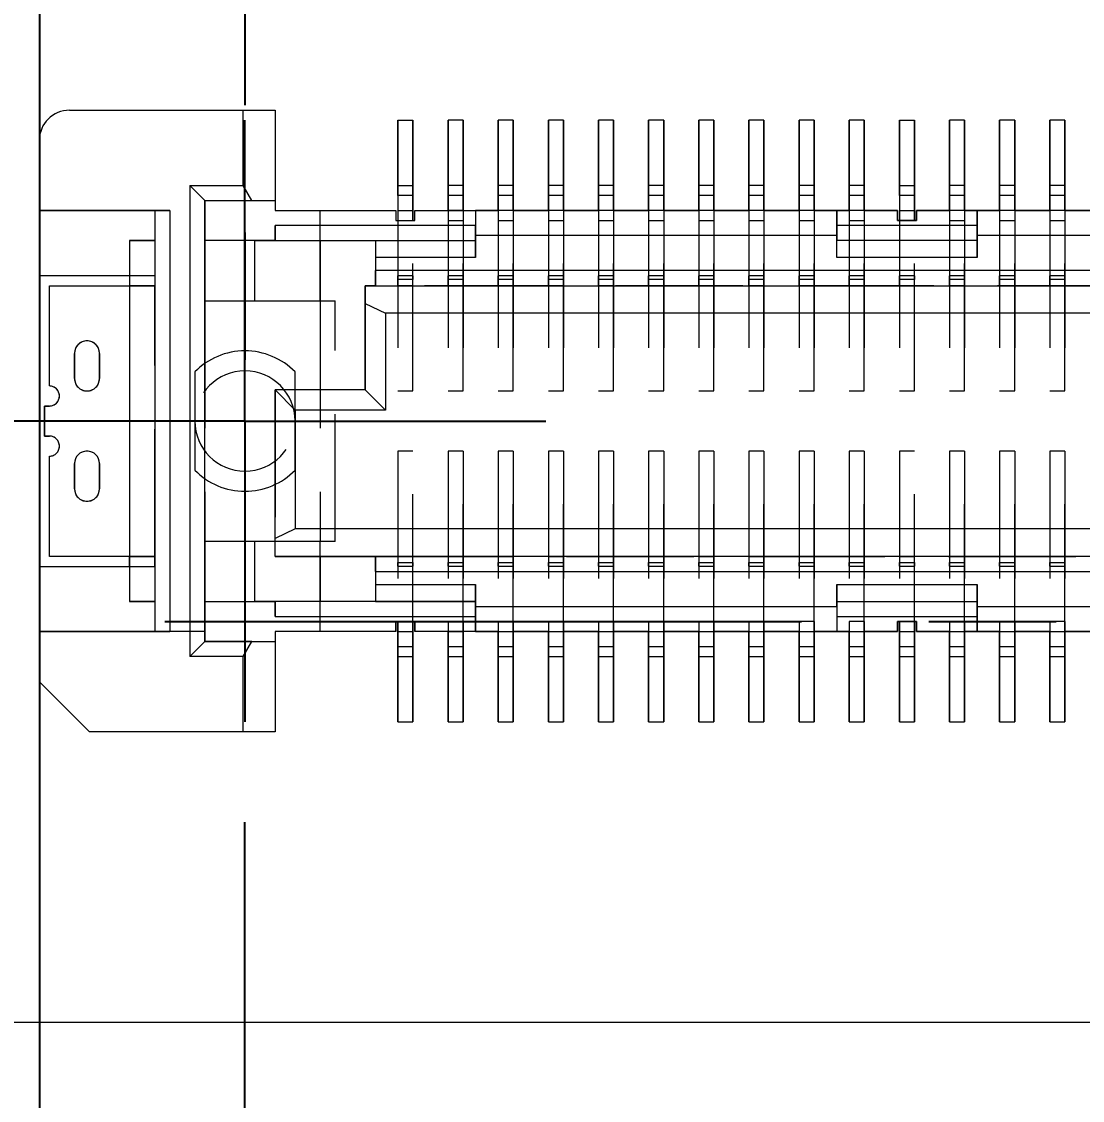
# Model space of a CAD drawing. Header units: millimetres. Extents: x 0 to 403, y 0 to 280.
# Drawn here: x 303.79 to 314.36, y 73.65 to 84.41 of the extents above; entities that cross this region are included whole.
import ezdxf

# ---------------------------------------------------------------- set-up
doc = ezdxf.new("R2010")
doc.units = ezdxf.units.MM
doc.linetypes.add('CENTER', pattern=[10.16, 6.35, -1.27, 1.27, -1.27])
doc.linetypes.add('HIDDEN', pattern=[1.905, 1.27, -0.635])
for name, color, linetype in [('CL', 2, 'CENTER'), ('DIM', 1, 'Continuous'), ('TITLE', 7, 'Continuous')]:
    doc.layers.add(name, color=color, linetype=linetype)
doc.styles.add('SLDTEXTSTYLE0', font='romans__.ttf', dxfattribs={"width": 0.94})
doc.dimstyles.new('SLDDIMSTYLE1', dxfattribs={"dimtxt": 3, "dimasz": 2, "dimexe": 0, "dimexo": 0.0625, "dimgap": 0.75, "dimtad": 0, "dimtih": 1, "dimtoh": 1, "dimrnd": 1e-09, "dimzin": 12, "dimdsep": 46, "dimtxsty": 'SLDTEXTSTYLE0', "dimblk1": 'NONE', "dimblk2": 'NONE', "dimsah": 1, "dimcen": 0.09, "dimadec": 0, "dimazin": 3, "dimtfac": 1, "dimtofl": 0, "dimtmove": 0, "dimatfit": 3, "dimldrblk": 'NONE', "dimfxl": 1, "dimfrac": 2, "dimtolj": 1, "dimtzin": 12, "dimarcsym": 0})
doc.dimstyles.new('SLDDIMSTYLE2', dxfattribs={"dimtxt": 3, "dimasz": 2, "dimexe": 0, "dimexo": 0.0625, "dimgap": 0.75, "dimtad": 0, "dimtih": 1, "dimtoh": 1, "dimrnd": 1e-09, "dimzin": 4, "dimdsep": 46, "dimtxsty": 'SLDTEXTSTYLE0', "dimblk1": 'NONE', "dimblk2": 'NONE', "dimsah": 1, "dimcen": 0.09, "dimadec": 0, "dimazin": 1, "dimtfac": 1, "dimtofl": 0, "dimtmove": 0, "dimatfit": 3, "dimldrblk": 'NONE', "dimfxl": 1, "dimfrac": 2, "dimtolj": 1, "dimtzin": 12, "dimarcsym": 0})
doc.dimstyles.new('SLDDIMSTYLE7', dxfattribs={"dimtxt": 3, "dimasz": 2, "dimexe": 0, "dimexo": 0.0625, "dimgap": 0.75, "dimtad": 1, "dimrnd": 1e-09, "dimzin": 12, "dimdsep": 46, "dimtxsty": 'SLDTEXTSTYLE0', "dimsah": 1, "dimcen": 0.09, "dimadec": 0, "dimazin": 3, "dimtol": 1, "dimtp": 0.15, "dimtm": 0.15, "dimtfac": 1, "dimtofl": 0, "dimtmove": 0, "dimatfit": 3, "dimfxl": 1, "dimfrac": 2, "dimtolj": 1, "dimarcsym": 0})

# ---------------------------------------------------------------- blocks, each defined once
blk = doc.blocks.new('_D_46')
at = {"layer": 'DIM', "transparency": 16777216}
for p, q in [((306.013, 71.641), (306.013, 76.429)), ((309.865, 66.641), (306.013, 71.641)), ((309.865, 66.641), (309.865, 61.641))]:
    blk.add_line(p, q, dxfattribs=at)
at = {"layer": 'DIM', "transparency": 16777216, "insert": (308.273, 48.595), "char_height": 3, "attachment_point": 1, "rotation": 90, "style": 'SLDTEXTSTYLE0'}
blk.add_mtext('74.20', dxfattribs=at)
blk = doc.blocks.new('_NONE')
blk = doc.blocks.new('_D_47')
at = {"layer": 'DIM', "transparency": 16777216}
for p, q in [((300.213, 71.641), (300.213, 71.929)), ((300.051, 66.641), (300.213, 71.641)), ((300.051, 66.641), (300.051, 61.641))]:
    blk.add_line(p, q, dxfattribs=at)
at = {"layer": 'DIM', "transparency": 16777216, "insert": (298.459, 55.857), "char_height": 3, "attachment_point": 1, "rotation": 90, "style": 'SLDTEXTSTYLE0'}
blk.add_mtext('80', dxfattribs=at)
blk = doc.blocks.new('_D_48')
at = {"layer": 'DIM', "transparency": 16777216}
for p, q in [((264.133, 71.641), (264.133, 82.179)), ((264.12, 66.641), (264.133, 71.641)), ((264.12, 66.641), (264.12, 61.641))]:
    blk.add_line(p, q, dxfattribs=at)
at = {"layer": 'DIM', "transparency": 16777216, "insert": (262.528, 45.703), "char_height": 3, "attachment_point": 1, "rotation": 90, "style": 'SLDTEXTSTYLE0'}
blk.add_mtext('116.08', dxfattribs=at)
blk = doc.blocks.new('_D_49')
at = {"layer": 'DIM', "transparency": 16777216}
blk.add_line((259.213, 73.579), (259.213, 61.641), dxfattribs=at)
at = {"layer": 'DIM', "transparency": 16777216, "insert": (257.621, 52.966), "char_height": 3, "attachment_point": 1, "rotation": 90, "style": 'SLDTEXTSTYLE0'}
blk.add_mtext('121', dxfattribs=at)
blk = doc.blocks.new('_D_56')
at = {"layer": 'DIM', "transparency": 16777216}
for p, q in [((303.963, 93.529), (303.963, 66.235)), ((365.763, 93.529), (365.763, 66.235)), ((365.763, 67.235), (303.963, 67.235))]:
    blk.add_line(p, q, dxfattribs=at)
for points in [[(303.963, 67.235), (305.963, 66.985), (305.963, 67.485)], [(365.763, 67.235), (363.763, 67.485), (363.763, 66.985)]]:
    blk.add_solid(points, dxfattribs=at)
at = {"layer": 'DIM', "transparency": 16777216, "char_height": 3, "attachment_point": 1, "style": 'SLDTEXTSTYLE0'}
for s, insert in [('61.80', (319.878, 71.256)), (' ±0.15', (332.924, 71.256))]:
    blk.add_mtext(s, dxfattribs=dict(at, insert=insert))
blk = doc.blocks.new('SW_CENTERMARKSYMBOL_1')
at = {"layer": 'CL', "color": 0}
for p, q in [((0, 2.5), (0, 3)), ((0, 0), (0, 2.5)), ((-2.5, 0), (-3, 0)), ((0, 0), (-2.5, 0)), ((0, 0), (0, -2.5)), ((0, 0), (2.5, 0)), ((2.5, 0), (3, 0)), ((0, -2.5), (0, -3))]:
    blk.add_line(p, q, dxfattribs=at)
blk = doc.blocks.new('SW_CENTERMARKSYMBOL_2')
at = {"layer": 'CL', "color": 0}
blk.add_line((46, -87), (112, -87), dxfattribs=at)
blk = doc.blocks.new('SW_CENTERMARKSYMBOL_4')
at = {"layer": 'CL', "color": 0}
blk.add_line((0, -2.5), (0, -13.008), dxfattribs=at)

msp = doc.modelspace()

# ---------------------------------------------------------------- linework, layer by layer
at = {"color": 7, "linetype": 'Continuous', "lineweight": 0}
for p, q in [((304.263, 83.529), (305.996, 83.529)), ((305.996, 82.779), (305.996, 83.529)), ((305.996, 83.529), (306.313, 83.529)), ((306.313, 83.529), (306.313, 82.629)), ((307.538, 83.429), (307.688, 83.429)), ((307.538, 82.779), (307.538, 83.429)), ((307.688, 82.779), (307.688, 83.429)), ((308.188, 83.429), (308.038, 83.429)), ((308.038, 82.779), (308.038, 83.429)), ((308.188, 82.779), (308.188, 83.429)), ((308.688, 83.429), (308.538, 83.429)), ((308.538, 82.779), (308.538, 83.429)), ((308.688, 82.779), (308.688, 83.429)), ((309.188, 83.429), (309.038, 83.429)), ((309.038, 82.779), (309.038, 83.429)), ((309.188, 82.779), (309.188, 83.429)), ((309.688, 83.429), (309.538, 83.429)), ((309.538, 82.779), (309.538, 83.429)), ((309.688, 82.779), (309.688, 83.429)), ((310.188, 83.429), (310.038, 83.429)), ((310.038, 82.779), (310.038, 83.429)), ((310.188, 82.779), (310.188, 83.429)), ((310.688, 83.429), (310.538, 83.429)), ((310.538, 82.779), (310.538, 83.429)), ((310.688, 82.779), (310.688, 83.429)), ((311.188, 83.429), (311.038, 83.429)), ((311.038, 82.779), (311.038, 83.429)), ((311.188, 82.779), (311.188, 83.429)), ((311.688, 83.429), (311.538, 83.429)), ((311.538, 82.779), (311.538, 83.429)), ((311.688, 82.779), (311.688, 83.429)), ((312.188, 83.429), (312.038, 83.429)), ((312.038, 82.779), (312.038, 83.429)), ((312.188, 82.779), (312.188, 83.429)), ((312.538, 83.429), (312.688, 83.429)), ((312.538, 82.779), (312.538, 83.429)), ((312.688, 82.779), (312.688, 83.429)), ((313.188, 83.429), (313.038, 83.429)), ((313.038, 82.779), (313.038, 83.429)), ((313.188, 82.779), (313.188, 83.429)), ((313.688, 83.429), (313.538, 83.429)), ((313.538, 82.779), (313.538, 83.429)), ((313.688, 82.779), (313.688, 83.429)), ((314.188, 83.429), (314.038, 83.429)), ((314.038, 82.779), (314.038, 83.429)), ((314.188, 82.779), (314.188, 83.429)), ((303.963, 82.529), (303.963, 83.229)), ((305.463, 82.779), (305.996, 82.779)), ((305.463, 82.779), (305.463, 78.079)), ((305.613, 82.629), (305.463, 82.779)), ((306.082, 82.629), (305.996, 82.779)), ((307.538, 82.779), (307.688, 82.779)), ((307.538, 82.679), (307.538, 82.779)), ((307.688, 82.679), (307.688, 82.779)), ((308.188, 82.779), (308.038, 82.779)), ((308.038, 82.679), (308.038, 82.779)), ((308.188, 82.679), (308.188, 82.779)), ((308.688, 82.779), (308.538, 82.779)), ((308.538, 82.679), (308.538, 82.779)), ((308.688, 82.679), (308.688, 82.779)), ((309.188, 82.779), (309.038, 82.779)), ((309.038, 82.679), (309.038, 82.779)), ((309.188, 82.679), (309.188, 82.779)), ((309.688, 82.779), (309.538, 82.779)), ((309.538, 82.679), (309.538, 82.779)), ((309.688, 82.679), (309.688, 82.779)), ((310.188, 82.779), (310.038, 82.779)), ((310.038, 82.679), (310.038, 82.779)), ((310.188, 82.679), (310.188, 82.779)), ((310.688, 82.779), (310.538, 82.779)), ((310.538, 82.679), (310.538, 82.779)), ((310.688, 82.679), (310.688, 82.779)), ((311.188, 82.779), (311.038, 82.779)), ((311.038, 82.679), (311.038, 82.779)), ((311.188, 82.679), (311.188, 82.779)), ((311.688, 82.779), (311.538, 82.779)), ((311.538, 82.679), (311.538, 82.779)), ((311.688, 82.679), (311.688, 82.779)), ((312.188, 82.779), (312.038, 82.779)), ((312.038, 82.679), (312.038, 82.779)), ((312.188, 82.679), (312.188, 82.779)), ((312.538, 82.779), (312.688, 82.779)), ((312.538, 82.679), (312.538, 82.779)), ((312.688, 82.679), (312.688, 82.779)), ((313.188, 82.779), (313.038, 82.779)), ((313.038, 82.679), (313.038, 82.779)), ((313.188, 82.679), (313.188, 82.779)), ((313.688, 82.779), (313.538, 82.779)), ((313.538, 82.679), (313.538, 82.779)), ((313.688, 82.679), (313.688, 82.779)), ((314.188, 82.779), (314.038, 82.779)), ((314.038, 82.679), (314.038, 82.779)), ((314.188, 82.679), (314.188, 82.779)), ((307.538, 82.679), (307.538, 82.429)), ((307.688, 82.679), (307.538, 82.679)), ((307.688, 82.429), (307.688, 82.679)), ((308.188, 82.679), (308.038, 82.679)), ((308.038, 82.529), (308.038, 82.679)), ((308.188, 82.529), (308.188, 82.679)), ((308.688, 82.679), (308.538, 82.679)), ((308.538, 82.529), (308.538, 82.679)), ((308.688, 82.529), (308.688, 82.679)), ((309.188, 82.679), (309.038, 82.679)), ((309.038, 82.529), (309.038, 82.679)), ((309.188, 82.529), (309.188, 82.679)), ((309.688, 82.679), (309.538, 82.679)), ((309.538, 82.529), (309.538, 82.679)), ((309.688, 82.529), (309.688, 82.679)), ((310.188, 82.679), (310.038, 82.679)), ((310.038, 82.529), (310.038, 82.679)), ((310.188, 82.529), (310.188, 82.679)), ((310.688, 82.679), (310.538, 82.679)), ((310.538, 82.529), (310.538, 82.679)), ((310.688, 82.529), (310.688, 82.679)), ((311.188, 82.679), (311.038, 82.679)), ((311.038, 82.529), (311.038, 82.679)), ((311.188, 82.529), (311.188, 82.679)), ((311.688, 82.679), (311.538, 82.679)), ((311.538, 82.529), (311.538, 82.679)), ((311.688, 82.529), (311.688, 82.679)), ((312.188, 82.679), (312.038, 82.679)), ((312.038, 82.529), (312.038, 82.679)), ((312.188, 82.529), (312.188, 82.679)), ((312.688, 82.679), (312.538, 82.679)), ((312.538, 82.679), (312.538, 82.429)), ((312.688, 82.429), (312.688, 82.679)), ((313.188, 82.679), (313.038, 82.679)), ((313.038, 82.529), (313.038, 82.679)), ((313.188, 82.529), (313.188, 82.679)), ((313.688, 82.679), (313.538, 82.679)), ((313.538, 82.529), (313.538, 82.679)), ((313.688, 82.529), (313.688, 82.679)), ((314.188, 82.679), (314.038, 82.679)), ((314.038, 82.529), (314.038, 82.679)), ((314.188, 82.529), (314.188, 82.679)), ((305.613, 82.629), (306.082, 82.629)), ((305.613, 78.229), (305.613, 82.629)), ((306.082, 82.629), (306.313, 82.629)), ((306.313, 82.629), (306.313, 82.529)), ((303.963, 82.529), (305.263, 82.529)), ((303.963, 81.879), (303.963, 82.529)), ((305.113, 82.529), (305.113, 78.329)), ((305.263, 82.529), (305.263, 78.329)), ((306.313, 82.529), (307.518, 82.529)), ((307.518, 82.529), (307.518, 82.429)), ((307.708, 82.429), (307.708, 82.529)), ((307.708, 82.529), (308.313, 82.529)), ((308.313, 82.529), (308.313, 82.379)), ((311.913, 82.529), (308.313, 82.529)), ((311.913, 82.529), (311.913, 82.379)), ((312.518, 82.529), (311.913, 82.529)), ((312.518, 82.429), (312.518, 82.529)), ((313.313, 82.529), (312.708, 82.529)), ((312.708, 82.529), (312.708, 82.429)), ((313.313, 82.379), (313.313, 82.529)), ((316.913, 82.529), (313.313, 82.529)), ((308.313, 82.379), (306.313, 82.379)), ((306.313, 82.379), (306.313, 82.229)), ((307.518, 82.429), (307.708, 82.429)), ((308.313, 82.229), (308.313, 82.379)), ((313.313, 82.379), (311.913, 82.379)), ((311.913, 82.379), (311.913, 82.229)), ((312.708, 82.429), (312.518, 82.429)), ((313.313, 82.229), (313.313, 82.379)), ((304.863, 82.229), (305.113, 82.229)), ((304.863, 82.229), (304.863, 78.629)), ((306.313, 82.229), (305.613, 82.229)), ((306.113, 81.629), (306.113, 82.229)), ((306.313, 82.229), (308.313, 82.229)), ((306.763, 82.229), (306.763, 80.739)), ((307.313, 82.229), (307.313, 82.059)), ((311.913, 82.279), (308.313, 82.279)), ((308.313, 82.059), (308.313, 82.229)), ((313.313, 82.229), (311.913, 82.229)), ((311.913, 82.059), (311.913, 82.229)), ((316.913, 82.279), (313.313, 82.279)), ((313.313, 82.059), (313.313, 82.229)), ((308.313, 82.059), (307.313, 82.059)), ((307.313, 82.059), (307.313, 81.929)), ((313.313, 82.059), (311.913, 82.059)), ((362.413, 81.929), (307.313, 81.929)), ((307.313, 81.929), (307.313, 81.779)), ((304.863, 81.879), (303.963, 81.879)), ((307.688, 81.877), (307.538, 81.877)), ((307.538, 81.841), (307.538, 81.877)), ((307.538, 81.779), (307.538, 81.841)), ((307.688, 81.841), (307.538, 81.841)), ((307.688, 81.877), (307.688, 81.841)), ((307.688, 81.779), (307.688, 81.841)), ((308.188, 81.877), (308.038, 81.877)), ((308.038, 81.841), (308.038, 81.877)), ((308.038, 81.779), (308.038, 81.841)), ((308.188, 81.841), (308.038, 81.841)), ((308.188, 81.877), (308.188, 81.841)), ((308.188, 81.779), (308.188, 81.841)), ((308.688, 81.877), (308.538, 81.877)), ((308.538, 81.841), (308.538, 81.877)), ((308.538, 81.779), (308.538, 81.841)), ((308.688, 81.841), (308.538, 81.841)), ((308.688, 81.877), (308.688, 81.841)), ((308.688, 81.779), (308.688, 81.841)), ((309.188, 81.877), (309.038, 81.877)), ((309.038, 81.841), (309.038, 81.877)), ((309.038, 81.779), (309.038, 81.841)), ((309.188, 81.841), (309.038, 81.841)), ((309.188, 81.877), (309.188, 81.841)), ((309.188, 81.779), (309.188, 81.841)), ((309.688, 81.877), (309.538, 81.877)), ((309.538, 81.841), (309.538, 81.877)), ((309.538, 81.779), (309.538, 81.841)), ((309.688, 81.841), (309.538, 81.841)), ((309.688, 81.877), (309.688, 81.841)), ((309.688, 81.779), (309.688, 81.841)), ((310.188, 81.877), (310.038, 81.877)), ((310.038, 81.841), (310.038, 81.877)), ((310.038, 81.779), (310.038, 81.841)), ((310.188, 81.841), (310.038, 81.841)), ((310.188, 81.877), (310.188, 81.841)), ((310.188, 81.779), (310.188, 81.841)), ((310.688, 81.877), (310.538, 81.877)), ((310.538, 81.841), (310.538, 81.877)), ((310.538, 81.779), (310.538, 81.841)), ((310.688, 81.841), (310.538, 81.841)), ((310.688, 81.877), (310.688, 81.841)), ((310.688, 81.779), (310.688, 81.841)), ((311.188, 81.877), (311.038, 81.877)), ((311.038, 81.841), (311.038, 81.877)), ((311.038, 81.779), (311.038, 81.841)), ((311.188, 81.841), (311.038, 81.841)), ((311.188, 81.877), (311.188, 81.841)), ((311.188, 81.779), (311.188, 81.841)), ((311.688, 81.877), (311.538, 81.877)), ((311.538, 81.841), (311.538, 81.877)), ((311.538, 81.779), (311.538, 81.841)), ((311.688, 81.841), (311.538, 81.841)), ((311.688, 81.877), (311.688, 81.841)), ((311.688, 81.779), (311.688, 81.841)), ((312.188, 81.877), (312.038, 81.877)), ((312.038, 81.841), (312.038, 81.877)), ((312.038, 81.779), (312.038, 81.841)), ((312.188, 81.841), (312.038, 81.841)), ((312.188, 81.877), (312.188, 81.841)), ((312.188, 81.779), (312.188, 81.841)), ((312.688, 81.877), (312.538, 81.877)), ((312.538, 81.841), (312.538, 81.877)), ((312.538, 81.779), (312.538, 81.841)), ((312.688, 81.841), (312.538, 81.841)), ((312.688, 81.877), (312.688, 81.841)), ((312.688, 81.779), (312.688, 81.841)), ((313.188, 81.877), (313.038, 81.877)), ((313.038, 81.841), (313.038, 81.877)), ((313.038, 81.779), (313.038, 81.841)), ((313.188, 81.841), (313.038, 81.841)), ((313.188, 81.877), (313.188, 81.841)), ((313.188, 81.779), (313.188, 81.841)), ((313.688, 81.877), (313.538, 81.877)), ((313.538, 81.841), (313.538, 81.877)), ((313.538, 81.779), (313.538, 81.841)), ((313.688, 81.841), (313.538, 81.841)), ((313.688, 81.877), (313.688, 81.841)), ((313.688, 81.779), (313.688, 81.841)), ((314.188, 81.877), (314.038, 81.877)), ((314.038, 81.841), (314.038, 81.877)), ((314.038, 81.779), (314.038, 81.841)), ((314.188, 81.841), (314.038, 81.841)), ((314.188, 81.877), (314.188, 81.841)), ((314.188, 81.779), (314.188, 81.841)), ((304.063, 80.779), (304.063, 81.779)), ((304.063, 81.779), (304.863, 81.779)), ((307.213, 81.779), (307.213, 81.603)), ((307.213, 81.779), (362.513, 81.779)), ((305.613, 81.629), (306.113, 81.629)), ((307.213, 81.603), (307.413, 81.505)), ((307.213, 81.603), (307.213, 80.739)), ((307.413, 81.505), (307.413, 80.539)), ((362.313, 81.505), (307.413, 81.505)), ((304.313, 81.104), (304.313, 80.854)), ((304.563, 80.854), (304.563, 81.104)), ((306.313, 80.739), (306.513, 80.539)), ((307.213, 80.739), (306.313, 80.739)), ((306.313, 79.256), (306.313, 80.739)), ((307.413, 80.539), (307.213, 80.739)), ((304.013, 80.279), (304.013, 80.579)), ((304.013, 80.579), (304.063, 80.579)), ((306.513, 80.539), (306.513, 79.354)), ((307.413, 80.539), (306.513, 80.539)), ((304.063, 80.279), (304.013, 80.279)), ((304.063, 79.079), (304.063, 80.079)), ((304.313, 80.004), (304.313, 79.754)), ((304.563, 79.754), (304.563, 80.004)), ((306.513, 79.354), (306.313, 79.256)), ((363.213, 79.354), (306.513, 79.354)), ((306.113, 79.229), (305.613, 79.229)), ((306.113, 78.629), (306.113, 79.229)), ((306.313, 79.079), (306.313, 79.256)), ((304.863, 79.079), (304.063, 79.079)), ((363.413, 79.079), (306.313, 79.079)), ((306.763, 79.079), (306.763, 78.629)), ((307.313, 79.079), (307.313, 78.929)), ((307.538, 79.079), (307.538, 79.018)), ((307.538, 79.018), (307.688, 79.018)), ((307.538, 78.981), (307.538, 79.018)), ((307.688, 79.018), (307.688, 79.079)), ((307.688, 79.018), (307.688, 78.981)), ((308.038, 79.079), (308.038, 79.018)), ((308.038, 79.018), (308.188, 79.018)), ((308.038, 78.981), (308.038, 79.018)), ((308.188, 79.018), (308.188, 79.079)), ((308.188, 79.018), (308.188, 78.981)), ((308.538, 79.079), (308.538, 79.018)), ((308.538, 79.018), (308.688, 79.018)), ((308.538, 78.981), (308.538, 79.018)), ((308.688, 79.018), (308.688, 79.079)), ((308.688, 79.018), (308.688, 78.981)), ((309.038, 79.079), (309.038, 79.018)), ((309.038, 79.018), (309.188, 79.018)), ((309.038, 78.981), (309.038, 79.018)), ((309.188, 79.018), (309.188, 79.079)), ((309.188, 79.018), (309.188, 78.981)), ((309.538, 79.079), (309.538, 79.018)), ((309.538, 79.018), (309.688, 79.018)), ((309.538, 78.981), (309.538, 79.018)), ((309.688, 79.018), (309.688, 79.079)), ((309.688, 79.018), (309.688, 78.981)), ((310.038, 79.079), (310.038, 79.018)), ((310.038, 79.018), (310.188, 79.018)), ((310.038, 78.981), (310.038, 79.018)), ((310.188, 79.018), (310.188, 79.079)), ((310.188, 79.018), (310.188, 78.981)), ((310.538, 79.079), (310.538, 79.018)), ((310.538, 79.018), (310.688, 79.018)), ((310.538, 78.981), (310.538, 79.018)), ((310.688, 79.018), (310.688, 79.079)), ((310.688, 79.018), (310.688, 78.981)), ((311.038, 79.079), (311.038, 79.018)), ((311.038, 79.018), (311.188, 79.018)), ((311.038, 78.981), (311.038, 79.018)), ((311.188, 79.018), (311.188, 79.079)), ((311.188, 79.018), (311.188, 78.981)), ((311.538, 79.079), (311.538, 79.018)), ((311.538, 79.018), (311.688, 79.018)), ((311.538, 78.981), (311.538, 79.018)), ((311.688, 79.018), (311.688, 79.079)), ((311.688, 79.018), (311.688, 78.981)), ((312.038, 79.079), (312.038, 79.018)), ((312.038, 79.018), (312.188, 79.018)), ((312.038, 78.981), (312.038, 79.018)), ((312.188, 79.018), (312.188, 79.079)), ((312.188, 79.018), (312.188, 78.981)), ((312.538, 79.079), (312.538, 79.018)), ((312.538, 79.018), (312.688, 79.018)), ((312.538, 78.981), (312.538, 79.018)), ((312.688, 79.018), (312.688, 79.079)), ((312.688, 79.018), (312.688, 78.981)), ((313.038, 79.079), (313.038, 79.018)), ((313.038, 79.018), (313.188, 79.018)), ((313.038, 78.981), (313.038, 79.018)), ((313.188, 79.018), (313.188, 79.079)), ((313.188, 79.018), (313.188, 78.981)), ((313.538, 79.079), (313.538, 79.018)), ((313.538, 79.018), (313.688, 79.018)), ((313.538, 78.981), (313.538, 79.018)), ((313.688, 79.018), (313.688, 79.079)), ((313.688, 79.018), (313.688, 78.981)), ((314.038, 79.079), (314.038, 79.018)), ((314.038, 79.018), (314.188, 79.018)), ((314.038, 78.981), (314.038, 79.018)), ((314.188, 79.018), (314.188, 79.079)), ((314.188, 79.018), (314.188, 78.981)), ((303.963, 78.979), (304.863, 78.979)), ((303.963, 78.329), (303.963, 78.979)), ((307.313, 78.929), (362.413, 78.929)), ((307.313, 78.929), (307.313, 78.799)), ((307.538, 78.981), (307.688, 78.981)), ((308.038, 78.981), (308.188, 78.981)), ((308.538, 78.981), (308.688, 78.981)), ((309.038, 78.981), (309.188, 78.981)), ((309.538, 78.981), (309.688, 78.981)), ((310.038, 78.981), (310.188, 78.981)), ((310.538, 78.981), (310.688, 78.981)), ((311.038, 78.981), (311.188, 78.981)), ((311.538, 78.981), (311.688, 78.981)), ((312.038, 78.981), (312.188, 78.981)), ((312.538, 78.981), (312.688, 78.981)), ((313.038, 78.981), (313.188, 78.981)), ((313.538, 78.981), (313.688, 78.981)), ((314.038, 78.981), (314.188, 78.981)), ((307.313, 78.799), (308.313, 78.799)), ((307.313, 78.799), (307.313, 78.629)), ((308.313, 78.629), (308.313, 78.799)), ((311.913, 78.799), (313.313, 78.799)), ((311.913, 78.799), (311.913, 78.629)), ((313.313, 78.629), (313.313, 78.799)), ((305.113, 78.629), (304.863, 78.629)), ((305.613, 78.629), (306.313, 78.629)), ((306.313, 78.629), (306.313, 78.479)), ((308.313, 78.629), (306.313, 78.629)), ((308.313, 78.479), (308.313, 78.629)), ((308.313, 78.579), (311.913, 78.579)), ((311.913, 78.629), (313.313, 78.629)), ((311.913, 78.629), (311.913, 78.479)), ((313.313, 78.479), (313.313, 78.629)), ((313.313, 78.579), (316.913, 78.579)), ((306.313, 78.479), (308.313, 78.479)), ((308.313, 78.329), (308.313, 78.479)), ((311.913, 78.479), (313.313, 78.479)), ((311.913, 78.479), (311.913, 78.329)), ((313.313, 78.329), (313.313, 78.479)), ((307.518, 78.429), (307.708, 78.429)), ((307.518, 78.329), (307.518, 78.429)), ((307.538, 78.179), (307.538, 78.429)), ((307.688, 78.179), (307.688, 78.429)), ((307.708, 78.429), (307.708, 78.329)), ((312.518, 78.429), (312.708, 78.429)), ((312.518, 78.329), (312.518, 78.429)), ((312.538, 78.179), (312.538, 78.429)), ((312.688, 78.179), (312.688, 78.429)), ((312.708, 78.429), (312.708, 78.329)), ((303.963, 77.829), (303.963, 78.329)), ((305.263, 78.329), (303.963, 78.329)), ((307.518, 78.329), (306.313, 78.329)), ((306.313, 78.329), (306.313, 78.229)), ((308.313, 78.329), (307.708, 78.329)), ((308.038, 78.179), (308.038, 78.329)), ((308.188, 78.179), (308.188, 78.329)), ((308.313, 78.329), (311.913, 78.329)), ((308.538, 78.179), (308.538, 78.329)), ((308.688, 78.179), (308.688, 78.329)), ((309.038, 78.179), (309.038, 78.329)), ((309.188, 78.179), (309.188, 78.329)), ((309.538, 78.179), (309.538, 78.329)), ((309.688, 78.179), (309.688, 78.329)), ((310.038, 78.179), (310.038, 78.329)), ((310.188, 78.179), (310.188, 78.329)), ((310.538, 78.179), (310.538, 78.329)), ((310.688, 78.179), (310.688, 78.329)), ((311.038, 78.179), (311.038, 78.329)), ((311.188, 78.179), (311.188, 78.329)), ((311.538, 78.179), (311.538, 78.329)), ((311.688, 78.179), (311.688, 78.329)), ((311.913, 78.329), (312.518, 78.329)), ((312.038, 78.179), (312.038, 78.329)), ((312.188, 78.179), (312.188, 78.329)), ((312.708, 78.329), (313.313, 78.329)), ((313.038, 78.179), (313.038, 78.329)), ((313.188, 78.179), (313.188, 78.329)), ((313.313, 78.329), (316.913, 78.329)), ((313.538, 78.179), (313.538, 78.329)), ((313.688, 78.179), (313.688, 78.329)), ((314.038, 78.179), (314.038, 78.329)), ((314.188, 78.179), (314.188, 78.329)), ((305.463, 78.079), (305.613, 78.229)), ((306.082, 78.229), (305.613, 78.229)), ((305.996, 78.079), (306.082, 78.229)), ((306.082, 78.229), (306.313, 78.229)), ((306.313, 78.229), (306.313, 77.329)), ((307.538, 78.179), (307.688, 78.179)), ((307.538, 78.079), (307.538, 78.179)), ((307.688, 78.079), (307.688, 78.179)), ((308.038, 78.179), (308.188, 78.179)), ((308.038, 78.079), (308.038, 78.179)), ((308.188, 78.079), (308.188, 78.179)), ((308.538, 78.179), (308.688, 78.179)), ((308.538, 78.079), (308.538, 78.179)), ((308.688, 78.079), (308.688, 78.179)), ((309.038, 78.179), (309.188, 78.179)), ((309.038, 78.079), (309.038, 78.179)), ((309.188, 78.079), (309.188, 78.179)), ((309.538, 78.179), (309.688, 78.179)), ((309.538, 78.079), (309.538, 78.179)), ((309.688, 78.079), (309.688, 78.179)), ((310.038, 78.179), (310.188, 78.179)), ((310.038, 78.079), (310.038, 78.179)), ((310.188, 78.079), (310.188, 78.179)), ((310.538, 78.179), (310.688, 78.179)), ((310.538, 78.079), (310.538, 78.179)), ((310.688, 78.079), (310.688, 78.179)), ((311.038, 78.179), (311.188, 78.179)), ((311.038, 78.079), (311.038, 78.179)), ((311.188, 78.079), (311.188, 78.179)), ((311.538, 78.179), (311.688, 78.179)), ((311.538, 78.079), (311.538, 78.179)), ((311.688, 78.079), (311.688, 78.179)), ((312.038, 78.179), (312.188, 78.179)), ((312.038, 78.079), (312.038, 78.179)), ((312.188, 78.079), (312.188, 78.179)), ((312.538, 78.179), (312.688, 78.179)), ((312.538, 78.079), (312.538, 78.179)), ((312.688, 78.079), (312.688, 78.179)), ((313.038, 78.179), (313.188, 78.179)), ((313.038, 78.079), (313.038, 78.179)), ((313.188, 78.079), (313.188, 78.179)), ((313.538, 78.179), (313.688, 78.179)), ((313.538, 78.079), (313.538, 78.179)), ((313.688, 78.079), (313.688, 78.179)), ((314.038, 78.179), (314.188, 78.179)), ((314.038, 78.079), (314.038, 78.179)), ((314.188, 78.079), (314.188, 78.179)), ((305.996, 78.079), (305.463, 78.079)), ((305.996, 77.329), (305.996, 78.079)), ((307.538, 78.079), (307.688, 78.079)), ((307.538, 77.429), (307.538, 78.079)), ((307.688, 77.429), (307.688, 78.079)), ((308.038, 78.079), (308.188, 78.079)), ((308.038, 77.429), (308.038, 78.079)), ((308.188, 77.429), (308.188, 78.079)), ((308.538, 78.079), (308.688, 78.079)), ((308.538, 77.429), (308.538, 78.079)), ((308.688, 77.429), (308.688, 78.079)), ((309.038, 78.079), (309.188, 78.079)), ((309.038, 77.429), (309.038, 78.079)), ((309.188, 77.429), (309.188, 78.079)), ((309.538, 78.079), (309.688, 78.079)), ((309.538, 77.429), (309.538, 78.079)), ((309.688, 77.429), (309.688, 78.079)), ((310.038, 78.079), (310.188, 78.079)), ((310.038, 77.429), (310.038, 78.079)), ((310.188, 77.429), (310.188, 78.079)), ((310.538, 78.079), (310.688, 78.079)), ((310.538, 77.429), (310.538, 78.079)), ((310.688, 77.429), (310.688, 78.079)), ((311.038, 78.079), (311.188, 78.079)), ((311.038, 77.429), (311.038, 78.079)), ((311.188, 77.429), (311.188, 78.079)), ((311.538, 78.079), (311.688, 78.079)), ((311.538, 77.429), (311.538, 78.079)), ((311.688, 77.429), (311.688, 78.079)), ((312.038, 78.079), (312.188, 78.079)), ((312.038, 77.429), (312.038, 78.079)), ((312.188, 77.429), (312.188, 78.079)), ((312.538, 78.079), (312.688, 78.079)), ((312.538, 77.429), (312.538, 78.079)), ((312.688, 77.429), (312.688, 78.079)), ((313.038, 78.079), (313.188, 78.079)), ((313.038, 77.429), (313.038, 78.079)), ((313.188, 77.429), (313.188, 78.079)), ((313.538, 78.079), (313.688, 78.079)), ((313.538, 77.429), (313.538, 78.079)), ((313.688, 77.429), (313.688, 78.079)), ((314.038, 78.079), (314.188, 78.079)), ((314.038, 77.429), (314.038, 78.079)), ((314.188, 77.429), (314.188, 78.079)), ((304.463, 77.329), (303.963, 77.829)), ((307.538, 77.429), (307.688, 77.429)), ((308.038, 77.429), (308.188, 77.429)), ((308.538, 77.429), (308.688, 77.429)), ((309.038, 77.429), (309.188, 77.429)), ((309.538, 77.429), (309.688, 77.429)), ((310.038, 77.429), (310.188, 77.429)), ((310.538, 77.429), (310.688, 77.429)), ((311.038, 77.429), (311.188, 77.429)), ((311.538, 77.429), (311.688, 77.429)), ((312.038, 77.429), (312.188, 77.429)), ((312.538, 77.429), (312.688, 77.429)), ((313.038, 77.429), (313.188, 77.429)), ((313.538, 77.429), (313.688, 77.429)), ((314.038, 77.429), (314.188, 77.429)), ((305.996, 77.329), (304.463, 77.329)), ((306.313, 77.329), (305.996, 77.329))]:
    msp.add_line(p, q, dxfattribs=at)
at = {"color": 7, "linetype": 'HIDDEN', "lineweight": 0}
for p, q in [((304.263, 83.529), (306.313, 83.529)), ((306.313, 83.529), (306.313, 82.529)), ((307.538, 83.429), (307.688, 83.429)), ((307.538, 83.429), (307.538, 82.529)), ((307.688, 83.429), (307.688, 82.529)), ((308.188, 83.429), (308.038, 83.429)), ((308.038, 83.429), (308.038, 82.529)), ((308.188, 83.429), (308.188, 82.529)), ((308.688, 83.429), (308.538, 83.429)), ((308.538, 83.429), (308.538, 82.529)), ((308.688, 83.429), (308.688, 82.529)), ((309.188, 83.429), (309.038, 83.429)), ((309.038, 83.429), (309.038, 82.529)), ((309.188, 83.429), (309.188, 82.529)), ((309.688, 83.429), (309.538, 83.429)), ((309.538, 83.429), (309.538, 82.529)), ((309.688, 83.429), (309.688, 82.529)), ((310.188, 83.429), (310.038, 83.429)), ((310.038, 83.429), (310.038, 82.529)), ((310.188, 83.429), (310.188, 82.529)), ((310.688, 83.429), (310.538, 83.429)), ((310.538, 83.429), (310.538, 82.529)), ((310.688, 83.429), (310.688, 82.529)), ((311.188, 83.429), (311.038, 83.429)), ((311.038, 83.429), (311.038, 82.529)), ((311.188, 83.429), (311.188, 82.529)), ((311.688, 83.429), (311.538, 83.429)), ((311.538, 83.429), (311.538, 82.529)), ((311.688, 83.429), (311.688, 82.529)), ((312.188, 83.429), (312.038, 83.429)), ((312.038, 83.429), (312.038, 82.529)), ((312.188, 83.429), (312.188, 82.529)), ((312.538, 83.429), (312.688, 83.429)), ((312.538, 83.429), (312.538, 82.529)), ((312.688, 83.429), (312.688, 82.529)), ((313.188, 83.429), (313.038, 83.429)), ((313.038, 83.429), (313.038, 82.529)), ((313.188, 83.429), (313.188, 82.529)), ((313.688, 83.429), (313.538, 83.429)), ((313.538, 83.429), (313.538, 82.529)), ((313.688, 83.429), (313.688, 82.529)), ((314.188, 83.429), (314.038, 83.429)), ((314.038, 83.429), (314.038, 82.529)), ((314.188, 83.429), (314.188, 82.529)), ((303.963, 83.229), (303.963, 82.529)), ((307.688, 82.679), (307.538, 82.679)), ((312.688, 82.679), (312.538, 82.679)), ((305.613, 82.629), (306.313, 82.629)), ((305.613, 82.629), (305.613, 82.229)), ((305.113, 82.529), (303.963, 82.529)), ((303.963, 82.529), (303.963, 81.879)), ((303.963, 82.529), (305.613, 82.529)), ((305.263, 82.529), (305.113, 82.529)), ((305.113, 82.529), (305.113, 82.229)), ((305.613, 82.529), (305.613, 82.229)), ((306.313, 82.529), (306.763, 82.529)), ((306.763, 81.629), (306.763, 82.529)), ((306.763, 82.529), (307.518, 82.529)), ((307.518, 82.529), (307.518, 82.429)), ((307.538, 82.529), (307.538, 82.429)), ((307.538, 82.529), (307.688, 82.529)), ((307.688, 82.529), (307.688, 82.429)), ((307.708, 82.429), (307.708, 82.529)), ((307.708, 82.529), (308.038, 82.529)), ((308.188, 82.529), (308.038, 82.529)), ((308.038, 82.529), (308.038, 80.729)), ((308.038, 82.529), (308.038, 82.429)), ((308.188, 80.729), (308.188, 82.529)), ((308.188, 82.529), (308.538, 82.529)), ((308.188, 82.529), (308.188, 82.429)), ((308.313, 82.529), (308.313, 82.279)), ((308.688, 82.529), (308.538, 82.529)), ((308.538, 82.529), (308.538, 80.729)), ((308.538, 82.529), (308.538, 82.429)), ((308.688, 80.729), (308.688, 82.529)), ((308.688, 82.529), (309.038, 82.529)), ((308.688, 82.529), (308.688, 82.429)), ((309.188, 82.529), (309.038, 82.529)), ((309.038, 82.529), (309.038, 80.729)), ((309.038, 82.529), (309.038, 82.429)), ((309.188, 80.729), (309.188, 82.529)), ((309.188, 82.529), (309.538, 82.529)), ((309.188, 82.529), (309.188, 82.429)), ((309.688, 82.529), (309.538, 82.529)), ((309.538, 82.529), (309.538, 80.729)), ((309.538, 82.529), (309.538, 82.429)), ((309.688, 80.729), (309.688, 82.529)), ((309.688, 82.529), (310.038, 82.529)), ((309.688, 82.529), (309.688, 82.429)), ((310.188, 82.529), (310.038, 82.529)), ((310.038, 82.529), (310.038, 80.729)), ((310.038, 82.529), (310.038, 82.429)), ((310.188, 80.729), (310.188, 82.529)), ((310.188, 82.529), (310.538, 82.529)), ((310.188, 82.529), (310.188, 82.429)), ((310.688, 82.529), (310.538, 82.529)), ((310.538, 82.529), (310.538, 80.729)), ((310.538, 82.529), (310.538, 82.429)), ((310.688, 80.729), (310.688, 82.529)), ((310.688, 82.529), (311.038, 82.529)), ((310.688, 82.529), (310.688, 82.429)), ((311.188, 82.529), (311.038, 82.529)), ((311.038, 82.529), (311.038, 80.729)), ((311.038, 82.529), (311.038, 82.429)), ((311.188, 80.729), (311.188, 82.529)), ((311.188, 82.529), (311.538, 82.529)), ((311.188, 82.529), (311.188, 82.429)), ((311.688, 82.529), (311.538, 82.529)), ((311.538, 82.529), (311.538, 80.729)), ((311.538, 82.529), (311.538, 82.429)), ((311.688, 80.729), (311.688, 82.529)), ((311.688, 82.529), (312.038, 82.529)), ((311.688, 82.529), (311.688, 82.429)), ((311.913, 82.279), (311.913, 82.529)), ((312.188, 82.529), (312.038, 82.529)), ((312.038, 82.529), (312.038, 80.729)), ((312.038, 82.529), (312.038, 82.429)), ((312.188, 80.729), (312.188, 82.529)), ((312.188, 82.529), (312.518, 82.529)), ((312.188, 82.529), (312.188, 82.429)), ((312.518, 82.529), (312.518, 82.429)), ((312.538, 82.529), (312.538, 82.429)), ((312.538, 82.529), (312.688, 82.529)), ((312.688, 82.529), (312.688, 82.429)), ((312.708, 82.429), (312.708, 82.529)), ((312.708, 82.529), (313.038, 82.529)), ((313.188, 82.529), (313.038, 82.529)), ((313.038, 82.529), (313.038, 80.729)), ((313.038, 82.529), (313.038, 82.429)), ((313.188, 80.729), (313.188, 82.529)), ((313.188, 82.529), (313.538, 82.529)), ((313.188, 82.529), (313.188, 82.429)), ((313.313, 82.529), (313.313, 82.279)), ((313.688, 82.529), (313.538, 82.529)), ((313.538, 82.529), (313.538, 80.729)), ((313.538, 82.529), (313.538, 82.429)), ((313.688, 80.729), (313.688, 82.529)), ((313.688, 82.529), (314.038, 82.529)), ((313.688, 82.529), (313.688, 82.429)), ((314.188, 82.529), (314.038, 82.529)), ((314.038, 82.529), (314.038, 80.729)), ((314.038, 82.529), (314.038, 82.429)), ((314.188, 80.729), (314.188, 82.529)), ((314.188, 82.529), (314.538, 82.529)), ((314.188, 82.529), (314.188, 82.429)), ((306.313, 82.229), (306.313, 82.379)), ((307.518, 82.429), (307.538, 82.429)), ((307.538, 82.429), (307.688, 82.429)), ((307.538, 82.429), (307.538, 80.729)), ((307.688, 80.729), (307.688, 82.429)), ((307.688, 82.429), (307.708, 82.429)), ((308.038, 82.429), (308.038, 80.729)), ((308.038, 82.429), (308.188, 82.429)), ((308.188, 82.429), (308.188, 80.729)), ((308.538, 82.429), (308.538, 80.729)), ((308.538, 82.429), (308.688, 82.429)), ((308.688, 82.429), (308.688, 80.729)), ((309.038, 82.429), (309.038, 80.729)), ((309.038, 82.429), (309.188, 82.429)), ((309.188, 82.429), (309.188, 80.729)), ((309.538, 82.429), (309.538, 80.729)), ((309.538, 82.429), (309.688, 82.429)), ((309.688, 82.429), (309.688, 80.729)), ((310.038, 82.429), (310.038, 80.729)), ((310.038, 82.429), (310.188, 82.429)), ((310.188, 82.429), (310.188, 80.729)), ((310.538, 82.429), (310.538, 80.729)), ((310.538, 82.429), (310.688, 82.429)), ((310.688, 82.429), (310.688, 80.729)), ((311.038, 82.429), (311.038, 80.729)), ((311.038, 82.429), (311.188, 82.429)), ((311.188, 82.429), (311.188, 80.729)), ((311.538, 82.429), (311.538, 80.729)), ((311.538, 82.429), (311.688, 82.429)), ((311.688, 82.429), (311.688, 80.729)), ((312.038, 82.429), (312.038, 80.729)), ((312.038, 82.429), (312.188, 82.429)), ((312.188, 82.429), (312.188, 80.729)), ((312.518, 82.429), (312.538, 82.429)), ((312.538, 82.429), (312.688, 82.429)), ((312.538, 82.429), (312.538, 80.729)), ((312.688, 80.729), (312.688, 82.429)), ((312.688, 82.429), (312.708, 82.429)), ((313.038, 82.429), (313.038, 80.729)), ((313.038, 82.429), (313.188, 82.429)), ((313.188, 82.429), (313.188, 80.729)), ((313.538, 82.429), (313.538, 80.729)), ((313.538, 82.429), (313.688, 82.429)), ((313.688, 82.429), (313.688, 80.729)), ((314.038, 82.429), (314.038, 80.729)), ((314.038, 82.429), (314.188, 82.429)), ((314.188, 82.429), (314.188, 80.729)), ((304.863, 82.229), (304.863, 81.879)), ((305.113, 82.229), (304.863, 82.229)), ((305.113, 82.229), (305.113, 78.629)), ((305.613, 82.229), (305.613, 81.629)), ((306.113, 82.229), (305.613, 82.229)), ((306.113, 82.229), (306.763, 82.229)), ((306.113, 81.629), (306.113, 82.229)), ((306.763, 82.229), (307.313, 82.229)), ((307.313, 82.229), (308.313, 82.229)), ((307.313, 82.229), (307.313, 82.059)), ((308.313, 82.279), (308.313, 82.059)), ((311.913, 82.059), (311.913, 82.279)), ((313.313, 82.229), (311.913, 82.229)), ((313.313, 82.279), (313.313, 82.059)), ((307.313, 81.779), (307.313, 81.929)), ((305.113, 81.879), (303.963, 81.879)), ((305.113, 81.879), (304.863, 81.879)), ((304.863, 81.879), (304.863, 81.779)), ((305.113, 81.879), (305.113, 81.779)), ((307.538, 81.877), (307.538, 81.779)), ((307.688, 81.779), (307.688, 81.877)), ((308.038, 81.877), (308.038, 81.779)), ((308.188, 81.779), (308.188, 81.877)), ((308.538, 81.877), (308.538, 81.779)), ((308.688, 81.779), (308.688, 81.877)), ((309.038, 81.877), (309.038, 81.779)), ((309.188, 81.779), (309.188, 81.877)), ((309.538, 81.877), (309.538, 81.779)), ((309.688, 81.779), (309.688, 81.877)), ((310.038, 81.877), (310.038, 81.779)), ((310.188, 81.779), (310.188, 81.877)), ((310.538, 81.877), (310.538, 81.779)), ((310.688, 81.779), (310.688, 81.877)), ((311.038, 81.877), (311.038, 81.779)), ((311.188, 81.779), (311.188, 81.877)), ((311.538, 81.877), (311.538, 81.779)), ((311.688, 81.779), (311.688, 81.877)), ((312.038, 81.877), (312.038, 81.779)), ((312.188, 81.779), (312.188, 81.877)), ((312.538, 81.877), (312.538, 81.779)), ((312.688, 81.779), (312.688, 81.877)), ((313.038, 81.877), (313.038, 81.779)), ((313.188, 81.779), (313.188, 81.877)), ((313.538, 81.877), (313.538, 81.779)), ((313.688, 81.779), (313.688, 81.877)), ((314.038, 81.877), (314.038, 81.779)), ((314.188, 81.779), (314.188, 81.877)), ((304.063, 80.779), (304.063, 81.779)), ((304.063, 81.779), (305.113, 81.779)), ((305.113, 81.779), (304.863, 81.779)), ((304.863, 81.779), (304.863, 79.079)), ((305.113, 79.079), (305.113, 81.779)), ((307.313, 81.779), (307.213, 81.779)), ((307.213, 80.739), (307.213, 81.779)), ((362.413, 81.779), (307.313, 81.779)), ((307.688, 81.779), (307.538, 81.779)), ((308.188, 81.779), (308.038, 81.779)), ((308.688, 81.779), (308.538, 81.779)), ((309.188, 81.779), (309.038, 81.779)), ((309.688, 81.779), (309.538, 81.779)), ((310.188, 81.779), (310.038, 81.779)), ((310.688, 81.779), (310.538, 81.779)), ((311.188, 81.779), (311.038, 81.779)), ((311.688, 81.779), (311.538, 81.779)), ((312.188, 81.779), (312.038, 81.779)), ((312.688, 81.779), (312.538, 81.779)), ((313.188, 81.779), (313.038, 81.779)), ((313.688, 81.779), (313.538, 81.779)), ((314.188, 81.779), (314.038, 81.779)), ((305.613, 81.629), (305.613, 79.229)), ((305.613, 81.629), (306.113, 81.629)), ((306.113, 81.629), (306.763, 81.629)), ((306.763, 81.629), (306.913, 81.629)), ((306.763, 81.629), (306.763, 79.229)), ((306.913, 79.229), (306.913, 81.629)), ((304.313, 80.854), (304.313, 81.104)), ((304.563, 81.104), (304.563, 80.854)), ((305.513, 80.919), (305.513, 79.939)), ((306.513, 79.939), (306.513, 80.919)), ((306.313, 80.739), (306.313, 79.079)), ((306.763, 80.739), (306.313, 80.739)), ((307.213, 80.739), (306.763, 80.739)), ((307.538, 80.729), (307.688, 80.729)), ((308.038, 80.729), (308.188, 80.729)), ((308.538, 80.729), (308.688, 80.729)), ((309.038, 80.729), (309.188, 80.729)), ((309.538, 80.729), (309.688, 80.729)), ((310.038, 80.729), (310.188, 80.729)), ((310.538, 80.729), (310.688, 80.729)), ((311.038, 80.729), (311.188, 80.729)), ((311.538, 80.729), (311.688, 80.729)), ((312.038, 80.729), (312.188, 80.729)), ((312.538, 80.729), (312.688, 80.729)), ((313.038, 80.729), (313.188, 80.729)), ((313.538, 80.729), (313.688, 80.729)), ((314.038, 80.729), (314.188, 80.729)), ((304.063, 80.579), (304.013, 80.579)), ((304.013, 80.579), (304.013, 80.279)), ((304.013, 80.279), (304.063, 80.279)), ((304.063, 79.079), (304.063, 80.079)), ((307.538, 80.129), (307.538, 78.429)), ((307.688, 80.129), (307.538, 80.129)), ((307.688, 78.429), (307.688, 80.129)), ((308.188, 80.129), (308.038, 80.129)), ((308.038, 80.129), (308.038, 78.329)), ((308.038, 80.129), (308.038, 78.429)), ((308.188, 78.329), (308.188, 80.129)), ((308.188, 80.129), (308.188, 78.429)), ((308.688, 80.129), (308.538, 80.129)), ((308.538, 80.129), (308.538, 78.329)), ((308.538, 80.129), (308.538, 78.429)), ((308.688, 78.329), (308.688, 80.129)), ((308.688, 80.129), (308.688, 78.429)), ((309.188, 80.129), (309.038, 80.129)), ((309.038, 80.129), (309.038, 78.329)), ((309.038, 80.129), (309.038, 78.429)), ((309.188, 78.329), (309.188, 80.129)), ((309.188, 80.129), (309.188, 78.429)), ((309.688, 80.129), (309.538, 80.129)), ((309.538, 80.129), (309.538, 78.329)), ((309.538, 80.129), (309.538, 78.429)), ((309.688, 78.329), (309.688, 80.129)), ((309.688, 80.129), (309.688, 78.429)), ((310.188, 80.129), (310.038, 80.129)), ((310.038, 80.129), (310.038, 78.329)), ((310.038, 80.129), (310.038, 78.429)), ((310.188, 78.329), (310.188, 80.129)), ((310.188, 80.129), (310.188, 78.429)), ((310.688, 80.129), (310.538, 80.129)), ((310.538, 80.129), (310.538, 78.329)), ((310.538, 80.129), (310.538, 78.429)), ((310.688, 78.329), (310.688, 80.129)), ((310.688, 80.129), (310.688, 78.429)), ((311.188, 80.129), (311.038, 80.129)), ((311.038, 80.129), (311.038, 78.329)), ((311.038, 80.129), (311.038, 78.429)), ((311.188, 78.329), (311.188, 80.129)), ((311.188, 80.129), (311.188, 78.429)), ((311.688, 80.129), (311.538, 80.129)), ((311.538, 80.129), (311.538, 78.329)), ((311.538, 80.129), (311.538, 78.429)), ((311.688, 78.329), (311.688, 80.129)), ((311.688, 80.129), (311.688, 78.429)), ((312.188, 80.129), (312.038, 80.129)), ((312.038, 80.129), (312.038, 78.329)), ((312.038, 80.129), (312.038, 78.429)), ((312.188, 78.329), (312.188, 80.129)), ((312.188, 80.129), (312.188, 78.429)), ((312.538, 80.129), (312.538, 78.429)), ((312.688, 80.129), (312.538, 80.129)), ((312.688, 78.429), (312.688, 80.129)), ((313.188, 80.129), (313.038, 80.129)), ((313.038, 80.129), (313.038, 78.329)), ((313.038, 80.129), (313.038, 78.429)), ((313.188, 78.329), (313.188, 80.129)), ((313.188, 80.129), (313.188, 78.429)), ((313.688, 80.129), (313.538, 80.129)), ((313.538, 80.129), (313.538, 78.329)), ((313.538, 80.129), (313.538, 78.429)), ((313.688, 78.329), (313.688, 80.129)), ((313.688, 80.129), (313.688, 78.429)), ((314.188, 80.129), (314.038, 80.129)), ((314.038, 80.129), (314.038, 78.329)), ((314.038, 80.129), (314.038, 78.429)), ((314.188, 78.329), (314.188, 80.129)), ((314.188, 80.129), (314.188, 78.429)), ((304.313, 79.754), (304.313, 80.004)), ((304.563, 80.004), (304.563, 79.754)), ((306.113, 79.229), (305.613, 79.229)), ((305.613, 79.229), (305.613, 78.629)), ((306.763, 79.229), (306.113, 79.229)), ((306.113, 78.629), (306.113, 79.229)), ((306.913, 79.229), (306.763, 79.229)), ((306.763, 78.329), (306.763, 79.229)), ((305.113, 79.079), (304.063, 79.079)), ((304.863, 79.079), (305.113, 79.079)), ((304.863, 78.979), (304.863, 79.079)), ((305.113, 78.979), (305.113, 79.079)), ((306.313, 79.079), (306.763, 79.079)), ((306.763, 79.079), (307.313, 79.079)), ((307.313, 79.079), (362.413, 79.079)), ((307.313, 78.929), (307.313, 79.079)), ((307.538, 79.079), (307.688, 79.079)), ((307.538, 79.079), (307.538, 78.981)), ((307.688, 78.981), (307.688, 79.079)), ((308.038, 79.079), (308.188, 79.079)), ((308.038, 79.079), (308.038, 78.981)), ((308.188, 78.981), (308.188, 79.079)), ((308.538, 79.079), (308.688, 79.079)), ((308.538, 79.079), (308.538, 78.981)), ((308.688, 78.981), (308.688, 79.079)), ((309.038, 79.079), (309.188, 79.079)), ((309.038, 79.079), (309.038, 78.981)), ((309.188, 78.981), (309.188, 79.079)), ((309.538, 79.079), (309.688, 79.079)), ((309.538, 79.079), (309.538, 78.981)), ((309.688, 78.981), (309.688, 79.079)), ((310.038, 79.079), (310.188, 79.079)), ((310.038, 79.079), (310.038, 78.981)), ((310.188, 78.981), (310.188, 79.079)), ((310.538, 79.079), (310.688, 79.079)), ((310.538, 79.079), (310.538, 78.981)), ((310.688, 78.981), (310.688, 79.079)), ((311.038, 79.079), (311.188, 79.079)), ((311.038, 79.079), (311.038, 78.981)), ((311.188, 78.981), (311.188, 79.079)), ((311.538, 79.079), (311.688, 79.079)), ((311.538, 79.079), (311.538, 78.981)), ((311.688, 78.981), (311.688, 79.079)), ((312.038, 79.079), (312.188, 79.079)), ((312.038, 79.079), (312.038, 78.981)), ((312.188, 78.981), (312.188, 79.079)), ((312.538, 79.079), (312.688, 79.079)), ((312.538, 79.079), (312.538, 78.981)), ((312.688, 78.981), (312.688, 79.079)), ((313.038, 79.079), (313.188, 79.079)), ((313.038, 79.079), (313.038, 78.981)), ((313.188, 78.981), (313.188, 79.079)), ((313.538, 79.079), (313.688, 79.079)), ((313.538, 79.079), (313.538, 78.981)), ((313.688, 78.981), (313.688, 79.079)), ((314.038, 79.079), (314.188, 79.079)), ((314.038, 79.079), (314.038, 78.981)), ((314.188, 78.981), (314.188, 79.079)), ((303.963, 78.979), (305.113, 78.979)), ((303.963, 78.979), (303.963, 78.329)), ((304.863, 78.979), (304.863, 78.629)), ((304.863, 78.979), (305.113, 78.979)), ((307.313, 78.799), (307.313, 78.629)), ((308.313, 78.799), (308.313, 78.579)), ((311.913, 78.579), (311.913, 78.799)), ((313.313, 78.799), (313.313, 78.579)), ((304.863, 78.629), (305.113, 78.629)), ((305.113, 78.629), (305.113, 78.329)), ((305.613, 78.629), (305.613, 78.229)), ((305.613, 78.629), (305.613, 78.329)), ((305.613, 78.629), (306.113, 78.629)), ((306.763, 78.629), (306.113, 78.629)), ((306.313, 78.479), (306.313, 78.629)), ((307.313, 78.629), (306.763, 78.629)), ((307.313, 78.629), (308.313, 78.629)), ((308.313, 78.579), (308.313, 78.329)), ((311.913, 78.629), (313.313, 78.629)), ((311.913, 78.579), (311.913, 78.329)), ((313.313, 78.579), (313.313, 78.329)), ((307.518, 78.429), (307.518, 78.329)), ((307.538, 78.429), (307.518, 78.429)), ((307.688, 78.429), (307.538, 78.429)), ((307.538, 78.429), (307.538, 78.329)), ((307.708, 78.429), (307.688, 78.429)), ((307.688, 78.429), (307.688, 78.329)), ((307.708, 78.329), (307.708, 78.429)), ((308.188, 78.429), (308.038, 78.429)), ((308.038, 78.429), (308.038, 78.329)), ((308.188, 78.429), (308.188, 78.329)), ((308.688, 78.429), (308.538, 78.429)), ((308.538, 78.429), (308.538, 78.329)), ((308.688, 78.429), (308.688, 78.329)), ((309.188, 78.429), (309.038, 78.429)), ((309.038, 78.429), (309.038, 78.329)), ((309.188, 78.429), (309.188, 78.329)), ((309.688, 78.429), (309.538, 78.429)), ((309.538, 78.429), (309.538, 78.329)), ((309.688, 78.429), (309.688, 78.329)), ((310.188, 78.429), (310.038, 78.429)), ((310.038, 78.429), (310.038, 78.329)), ((310.188, 78.429), (310.188, 78.329)), ((310.688, 78.429), (310.538, 78.429)), ((310.538, 78.429), (310.538, 78.329)), ((310.688, 78.429), (310.688, 78.329)), ((311.188, 78.429), (311.038, 78.429)), ((311.038, 78.429), (311.038, 78.329)), ((311.188, 78.429), (311.188, 78.329)), ((311.688, 78.429), (311.538, 78.429)), ((311.538, 78.429), (311.538, 78.329)), ((311.688, 78.429), (311.688, 78.329)), ((312.188, 78.429), (312.038, 78.429)), ((312.038, 78.429), (312.038, 78.329)), ((312.188, 78.429), (312.188, 78.329)), ((312.518, 78.429), (312.518, 78.329)), ((312.538, 78.429), (312.518, 78.429)), ((312.688, 78.429), (312.538, 78.429)), ((312.538, 78.429), (312.538, 78.329)), ((312.708, 78.429), (312.688, 78.429)), ((312.688, 78.429), (312.688, 78.329)), ((312.708, 78.329), (312.708, 78.429)), ((313.188, 78.429), (313.038, 78.429)), ((313.038, 78.429), (313.038, 78.329)), ((313.188, 78.429), (313.188, 78.329)), ((313.688, 78.429), (313.538, 78.429)), ((313.538, 78.429), (313.538, 78.329)), ((313.688, 78.429), (313.688, 78.329)), ((314.188, 78.429), (314.038, 78.429)), ((314.038, 78.429), (314.038, 78.329)), ((314.188, 78.429), (314.188, 78.329)), ((303.963, 78.329), (305.113, 78.329)), ((305.613, 78.329), (303.963, 78.329)), ((303.963, 78.329), (303.963, 77.829)), ((305.113, 78.329), (305.263, 78.329)), ((306.763, 78.329), (306.313, 78.329)), ((306.313, 78.329), (306.313, 77.329)), ((307.518, 78.329), (306.763, 78.329)), ((307.538, 78.329), (307.688, 78.329)), ((307.538, 78.329), (307.538, 77.429)), ((307.688, 78.329), (307.688, 77.429)), ((308.038, 78.329), (307.708, 78.329)), ((308.038, 78.329), (308.188, 78.329)), ((308.038, 78.329), (308.038, 77.429)), ((308.538, 78.329), (308.188, 78.329)), ((308.188, 78.329), (308.188, 77.429)), ((308.538, 78.329), (308.688, 78.329)), ((308.538, 78.329), (308.538, 77.429)), ((309.038, 78.329), (308.688, 78.329)), ((308.688, 78.329), (308.688, 77.429)), ((309.038, 78.329), (309.188, 78.329)), ((309.038, 78.329), (309.038, 77.429)), ((309.538, 78.329), (309.188, 78.329)), ((309.188, 78.329), (309.188, 77.429)), ((309.538, 78.329), (309.688, 78.329)), ((309.538, 78.329), (309.538, 77.429)), ((310.038, 78.329), (309.688, 78.329)), ((309.688, 78.329), (309.688, 77.429)), ((310.038, 78.329), (310.188, 78.329)), ((310.038, 78.329), (310.038, 77.429)), ((310.538, 78.329), (310.188, 78.329)), ((310.188, 78.329), (310.188, 77.429)), ((310.538, 78.329), (310.688, 78.329)), ((310.538, 78.329), (310.538, 77.429)), ((311.038, 78.329), (310.688, 78.329)), ((310.688, 78.329), (310.688, 77.429)), ((311.038, 78.329), (311.188, 78.329)), ((311.038, 78.329), (311.038, 77.429)), ((311.538, 78.329), (311.188, 78.329)), ((311.188, 78.329), (311.188, 77.429)), ((311.538, 78.329), (311.688, 78.329)), ((311.538, 78.329), (311.538, 77.429)), ((312.038, 78.329), (311.688, 78.329)), ((311.688, 78.329), (311.688, 77.429)), ((312.038, 78.329), (312.188, 78.329)), ((312.038, 78.329), (312.038, 77.429)), ((312.518, 78.329), (312.188, 78.329)), ((312.188, 78.329), (312.188, 77.429)), ((312.538, 78.329), (312.688, 78.329)), ((312.538, 78.329), (312.538, 77.429)), ((312.688, 78.329), (312.688, 77.429)), ((313.038, 78.329), (312.708, 78.329)), ((313.038, 78.329), (313.188, 78.329)), ((313.038, 78.329), (313.038, 77.429)), ((313.538, 78.329), (313.188, 78.329)), ((313.188, 78.329), (313.188, 77.429)), ((313.538, 78.329), (313.688, 78.329)), ((313.538, 78.329), (313.538, 77.429)), ((314.038, 78.329), (313.688, 78.329)), ((313.688, 78.329), (313.688, 77.429)), ((314.038, 78.329), (314.188, 78.329)), ((314.038, 78.329), (314.038, 77.429)), ((314.538, 78.329), (314.188, 78.329)), ((314.188, 78.329), (314.188, 77.429)), ((305.613, 78.229), (306.313, 78.229)), ((307.538, 78.179), (307.688, 78.179)), ((312.538, 78.179), (312.688, 78.179)), ((303.963, 77.829), (304.463, 77.329)), ((307.538, 77.429), (307.688, 77.429)), ((308.038, 77.429), (308.188, 77.429)), ((308.538, 77.429), (308.688, 77.429)), ((309.038, 77.429), (309.188, 77.429)), ((309.538, 77.429), (309.688, 77.429)), ((310.038, 77.429), (310.188, 77.429)), ((310.538, 77.429), (310.688, 77.429)), ((311.038, 77.429), (311.188, 77.429)), ((311.538, 77.429), (311.688, 77.429)), ((312.038, 77.429), (312.188, 77.429)), ((312.538, 77.429), (312.688, 77.429)), ((313.038, 77.429), (313.188, 77.429)), ((313.538, 77.429), (313.688, 77.429)), ((314.038, 77.429), (314.188, 77.429)), ((306.313, 77.329), (304.463, 77.329))]:
    msp.add_line(p, q, dxfattribs=at)
at = {"color": 7, "linetype": 'Continuous', "lineweight": 0}
for centre, radius, start, end in [((304.263, 83.229), 0.3, 90, 180), ((304.438, 81.104), 0.125, 360, 180), ((304.438, 80.854), 0.125, 180, 360), ((304.063, 80.679), 0.1, 270, 90), ((304.063, 80.179), 0.1, 270, 90), ((304.438, 80.004), 0.125, 360, 180), ((304.438, 79.754), 0.125, 180, 0)]:
    msp.add_arc(centre, radius, start, end, dxfattribs=at)
at = {"color": 7, "linetype": 'HIDDEN', "lineweight": 0}
for centre, radius, start, end in [((304.263, 83.229), 0.3, 90, 180), ((304.438, 81.104), 0.125, 360, 180), ((306.013, 80.429), 0.7, 44.4153, 135.5847), ((306.013, 80.429), 0.7, 44.4153, 135.5847), ((306.013, 80.429), 0.5, 0.0012, 179.9988), ((304.438, 80.854), 0.125, 180, 360), ((304.063, 80.679), 0.1, 270, 90), ((306.013, 80.429), 0.5, 180.0012, 359.9988), ((304.063, 80.179), 0.1, 270, 90), ((304.438, 80.004), 0.125, 360, 180), ((306.013, 80.429), 0.7, 224.4153, 315.5847), ((306.013, 80.429), 0.7, 224.4153, 315.5847), ((304.438, 79.754), 0.125, 180, 0)]:
    msp.add_arc(centre, radius, start, end, dxfattribs=at)
for points, knots in [([(305.513, 80.919), (305.513, 80.801), (305.513, 80.648), (305.513, 80.469), (305.513, 80.429)], [0, 0, 0, 0, 0.774963, 1, 1, 1, 1]), ([(306.513, 80.429), (306.513, 80.49), (306.513, 80.669), (306.513, 80.82), (306.513, 80.919)], [0, 0, 0, 0, 0.339535, 1, 1, 1, 1]), ([(305.513, 80.429), (305.513, 80.368), (305.513, 80.189), (305.513, 80.039), (305.513, 79.939)], [0, 0, 0, 0, 0.339535, 1, 1, 1, 1]), ([(306.513, 79.939), (306.513, 80.057), (306.513, 80.21), (306.513, 80.389), (306.513, 80.429)], [0, 0, 0, 0, 0.774963, 1, 1, 1, 1])]:
    msp.add_open_spline(points, degree=3, knots=knots, dxfattribs=at)
at = {"layer": 'TITLE', "linetype": 'Continuous', "lineweight": 0}
msp.add_line((380.213, 74.429), (255.213, 74.429), dxfattribs=at)

# ---------------------------------------------------------------- block references
at = {"layer": 'CL'}
for name, p in [('SW_CENTERMARKSYMBOL_2', (259.213, 165.429)), ('SW_CENTERMARKSYMBOL_4', (306.013, 92.429)), ('SW_CENTERMARKSYMBOL_1', (306.013, 80.429))]:
    msp.add_blockref(name, p, dxfattribs=at)

# ---------------------------------------------------------------- dimensions: what is measured, and where the dimension line sits
at = {"layer": 'DIM'}
dim = msp.add_linear_dim(base=(303.963, 67.235), p1=(365.763, 94.529), p2=(303.963, 94.529), dimstyle='SLDDIMSTYLE7', dxfattribs=at)
dim.commit()
dim.dimension.update_dxf_attribs({"geometry": '_D_56', "text_midpoint": (334.863, 67.235), "dimtype": 160})
for feature_location, offset, dimstyle, picture, middle in [((264.133, 83.179, 0.1), (-0.013, -21.539), 'SLDDIMSTYLE1', '_D_48', (264.12, 53.672)), ((306.013, 77.429, 0.1), (3.851, -15.789), 'SLDDIMSTYLE2', '_D_46', (309.865, 55.118)), ((259.213, 74.579, 0.1), (0, -12.939), 'SLDDIMSTYLE1', '_D_49', (259.213, 57.303)), ((300.213, 72.929, 0.1), (-0.162, -11.289), 'SLDDIMSTYLE1', '_D_47', (300.051, 58.749))]:
    dim = msp.add_ordinate_dim(feature_location=feature_location, offset=offset, dtype=1, origin=(380.213, 74.429, 0.1), dimstyle=dimstyle, dxfattribs=at)
    dim.commit()
    dim.dimension.update_dxf_attribs({"geometry": picture, "text_midpoint": middle})

doc.saveas('drawing.dxf')
